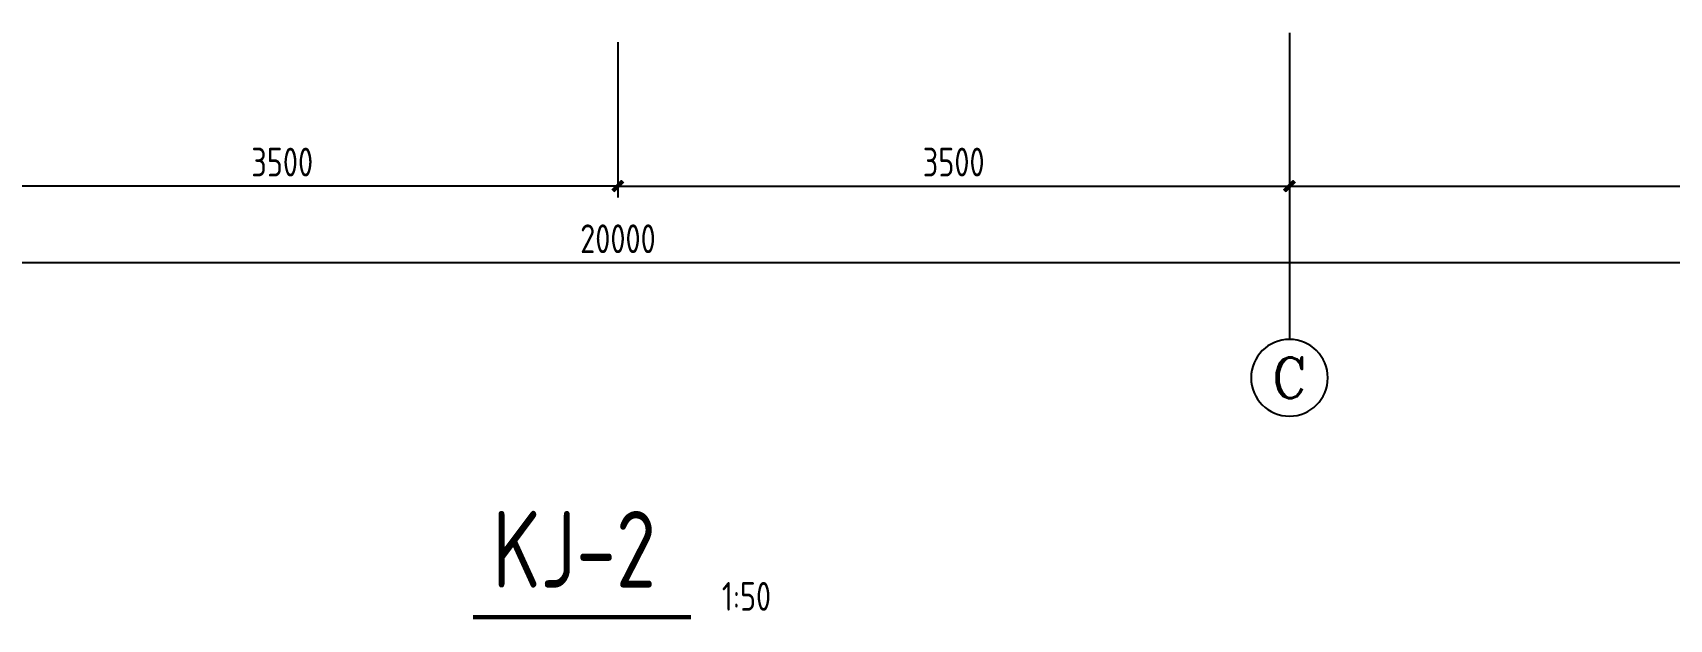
# Model space of a CAD drawing. Header units: millimetres. Extents: x 866561 to 876967, y 40200 to 44891.
# Drawn here: x 876365 to 876535.6, y 40452 to 40513.2 of the extents above; entities that cross this region are included whole.
import ezdxf
from ezdxf.enums import TextEntityAlignment as Align

# ---------------------------------------------------------------- set-up
doc = ezdxf.new("R2010")
doc.units = ezdxf.units.MM
doc.header["$LTSCALE"] = 1000
doc.header["$MEASUREMENT"] = 0
for name, color, linetype in [('AXIS', 3, 'Continuous'), ('AXIS_TEXT', 7, 'Continuous'), ('DIM', 7, 'Continuous'), ('柱子', 8, 'Continuous')]:
    doc.layers.add(name, color=color, linetype=linetype)
doc.styles.add('_TCH_AXIS', font='COMPLEX', dxfattribs={"bigfont": 'GBCBIG'})
doc.styles.add('COMPLEX', font='COMPLEX')
doc.styles.add('GBHZ', font='gbenor.shx', dxfattribs={"width": 0.9, "bigfont": 'gbcbig.shx'})
doc.styles.add('TSSD_REIN', font='tssdeng.shx', dxfattribs={"width": 0.7, "bigfont": 'tssdchn.shx'})
doc.dimstyles.new('Y50', dxfattribs={"dimscale": 0, "dimtxt": 3, "dimasz": 0.01, "dimexe": 1.2, "dimexo": 1, "dimgap": 1, "dimtad": 1, "dimdec": 0, "dimlfac": 50, "dimzin": 0, "dimdsep": 46, "dimtxsty": 'GBHZ', "dimblk1": 'DX', "dimblk2": 'DX', "dimsah": 1, "dimcen": 0.09, "dimdle": 1, "dimadec": 0, "dimazin": 0, "dimtfac": 1, "dimtdec": 0, "dimtix": 1, "dimtmove": 2, "dimatfit": 3, "dimldrblk": 'DX', "dimfxl": 0, "dimtolj": 1, "dimtzin": 0, "dimarcsym": 0})

# ---------------------------------------------------------------- blocks, each defined once
blk = doc.blocks.new('DX')
at = {"color": 0, "linetype": 'ByBlock', "const_width": 40}
blk.add_lwpolyline([(-54, -51), (46, 49)], dxfattribs=at)
blk = doc.blocks.new('*D807')
at = {"layer": 'Defpoints', "color": 0}
for p in [(876496, 40513.23), (876626, 40513.23), (876626, 40497.23)]:
    blk.add_point(p, dxfattribs=at)
at = {"layer": 'dim', "color": 0, "lineweight": -2}
for p, q in [((876496, 40512.23), (876496, 40496.03)), ((876626, 40512.23), (876626, 40496.03)), ((876496.01, 40497.23), (876625.99, 40497.23))]:
    blk.add_line(p, q, dxfattribs=at)
at = {"layer": 'dim', "color": 0, "lineweight": -2, "xscale": 0.01, "yscale": 0.01, "zscale": 0.01, "rotation": 180}
blk.add_blockref('DX', (876496, 40497.23), dxfattribs=at)
at = {"layer": 'dim', "color": 0, "lineweight": -2, "xscale": 0.01, "yscale": 0.01, "zscale": 0.01}
blk.add_blockref('DX', (876626, 40497.23), dxfattribs=at)
at = {"layer": 'dim', "color": 0, "insert": (876561, 40499.73), "char_height": 3, "attachment_point": 5, "style": 'GBHZ'}
blk.add_mtext('\\A1;6500', dxfattribs=at)
blk = doc.blocks.new('*D808')
at = {"layer": 'Defpoints', "color": 0}
for p in [(876226, 40513.23), (876626, 40513.23), (876226, 40489.23)]:
    blk.add_point(p, dxfattribs=at)
at = {"layer": 'dim', "color": 0, "lineweight": -2}
for p, q in [((876226, 40512.23), (876226, 40488.03)), ((876626, 40512.23), (876626, 40488.03)), ((876625.99, 40489.23), (876226.01, 40489.23))]:
    blk.add_line(p, q, dxfattribs=at)
at = {"layer": 'dim', "color": 0, "lineweight": -2, "xscale": 0.01, "yscale": 0.01, "zscale": 0.01, "rotation": 180}
blk.add_blockref('DX', (876226, 40489.23), dxfattribs=at)
at = {"layer": 'dim', "color": 0, "lineweight": -2, "xscale": 0.01, "yscale": 0.01, "zscale": 0.01}
blk.add_blockref('DX', (876626, 40489.23), dxfattribs=at)
at = {"layer": 'dim', "color": 0, "insert": (876426, 40491.73), "char_height": 3, "attachment_point": 5, "style": 'GBHZ'}
blk.add_mtext('\\A1;20000', dxfattribs=at)
blk = doc.blocks.new('*D811')
at = {"layer": 'Defpoints', "color": 0}
for p in [(876356, 40513.23), (876426, 40513.23), (876356, 40497.23)]:
    blk.add_point(p, dxfattribs=at)
at = {"layer": 'dim', "color": 0, "lineweight": -2}
for p, q in [((876356, 40512.23), (876356, 40496.03)), ((876426, 40512.23), (876426, 40496.03)), ((876425.99, 40497.23), (876356.01, 40497.23))]:
    blk.add_line(p, q, dxfattribs=at)
at = {"layer": 'dim', "color": 0, "lineweight": -2, "xscale": 0.01, "yscale": 0.01, "zscale": 0.01, "rotation": 180}
blk.add_blockref('DX', (876356, 40497.23), dxfattribs=at)
at = {"layer": 'dim', "color": 0, "lineweight": -2, "xscale": 0.01, "yscale": 0.01, "zscale": 0.01}
blk.add_blockref('DX', (876426, 40497.23), dxfattribs=at)
at = {"layer": 'dim', "color": 0, "insert": (876391, 40499.73), "char_height": 3, "attachment_point": 5, "style": 'GBHZ'}
blk.add_mtext('\\A1;3500', dxfattribs=at)
blk = doc.blocks.new('*D812')
at = {"layer": 'Defpoints', "color": 0}
for p in [(876426, 40513.23), (876496, 40513.23), (876496, 40497.23)]:
    blk.add_point(p, dxfattribs=at)
at = {"layer": 'dim', "color": 0, "lineweight": -2}
for p, q in [((876426, 40512.23), (876426, 40496.03)), ((876496, 40512.23), (876496, 40496.03)), ((876426.01, 40497.23), (876495.99, 40497.23))]:
    blk.add_line(p, q, dxfattribs=at)
at = {"layer": 'dim', "color": 0, "lineweight": -2, "xscale": 0.01, "yscale": 0.01, "zscale": 0.01, "rotation": 180}
blk.add_blockref('DX', (876426, 40497.23), dxfattribs=at)
at = {"layer": 'dim', "color": 0, "lineweight": -2, "xscale": 0.01, "yscale": 0.01, "zscale": 0.01}
blk.add_blockref('DX', (876496, 40497.23), dxfattribs=at)
at = {"layer": 'dim', "color": 0, "insert": (876461, 40499.73), "char_height": 3, "attachment_point": 5, "style": 'GBHZ'}
blk.add_mtext('\\A1;3500', dxfattribs=at)
blk = doc.blocks.new('_AXISO')
blk.add_circle((0, 0), 0.5)
at = {"layer": 'AXIS_TEXT', "style": 'COMPLEX', "width": 1.041667}
blk.add_attdef('A', text='', height=0.56, dxfattribs=at).set_placement((-0.25, -0.28), (0.25, -0.28), align=Align.FIT)

msp = doc.modelspace()

# ---------------------------------------------------------------- linework, layer by layer
at = {"layer": 'AXIS', "color": 0}
msp.add_line((876496.003, 40513.228), (876496.003, 40481.228), dxfattribs=at)
at = {"layer": '柱子', "color": 7, "const_width": 0.45}
msp.add_lwpolyline([(876410.881, 40452.256), (876433.633, 40452.256)], dxfattribs=at)

# ---------------------------------------------------------------- block references
at = {"layer": 'AXIS', "color": 0}
ref = msp.add_blockref('_AXISO', (876496.003, 40477.228), dxfattribs=dict(at, xscale=-8, yscale=8, zscale=8))
ref.add_attrib('A', 'C', dxfattribs={"layer": 'AXIS_TEXT', "color": 0, "height": 4.252, "style": '_TCH_AXIS', "width": 1.2}).set_placement((876494.181, 40475.102), (876497.825, 40475.102), align=Align.FIT)

# ---------------------------------------------------------------- texts
at = {"layer": '柱子', "color": 7, "style": 'TSSD_REIN', "width": 0.8}
for s, height, p in [('KJ-2', 8, (876412.897, 40455.331)), ('1:50 ', 3, (876436.837, 40452.92))]:
    msp.add_text(s, height=height, dxfattribs=at).set_placement(p)

# ---------------------------------------------------------------- dimensions: what is measured, and where the dimension line sits
at = {"layer": 'dim'}
for base, p1, p2, picture, middle in [((876226.003, 40489.228), (876626.003, 40513.228), (876226.003, 40513.228), '*D808', (876426.003, 40491.728)), ((876626.003, 40497.228), (876496.003, 40513.228), (876626.003, 40513.228), '*D807', (876561.003, 40499.728))]:
    dim = msp.add_linear_dim(base=base, p1=p1, p2=p2, dimstyle='Y50', override={"dimscale": 1}, dxfattribs=at)
    dim.commit()
    dim.dimension.update_dxf_attribs({"geometry": picture, "text_midpoint": middle})
for base, p2, angle, picture, middle in [((876356.003, 40497.228), (876356.003, 40513.228), 180, '*D811', (876391.003, 40499.728)), ((876496.003, 40497.228), (876496.003, 40513.228), 0, '*D812', (876461.003, 40499.728))]:
    dim = msp.add_linear_dim(base=base, p1=(876426.003, 40513.228), p2=p2, angle=angle, dimstyle='Y50', override={"dimscale": 1}, dxfattribs=at)
    dim.commit()
    dim.dimension.update_dxf_attribs({"geometry": picture, "text_midpoint": middle})

doc.saveas('drawing.dxf')
